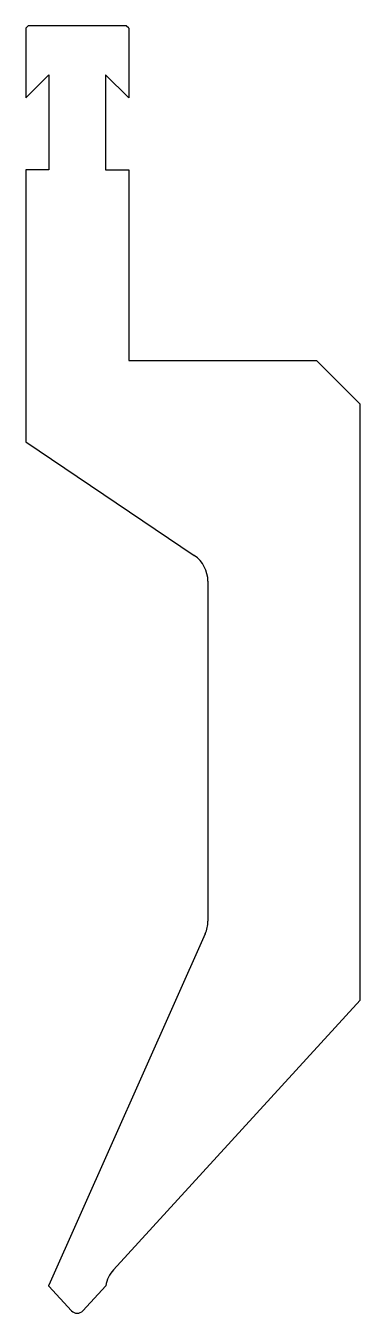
# Model space of a CAD drawing. Header units: metres. Extents: x 81 to 146, y 31 to 281.
import ezdxf

# ---------------------------------------------------------------- set-up
doc = ezdxf.new("R2010")
doc.units = ezdxf.units.M

msp = doc.modelspace()

# ---------------------------------------------------------------- linework, layer by layer
for p, q in [((81.012077, 281.231348), (80.512077, 280.731348)), ((80.512077, 280.731348), (80.512077, 267.231348)), ((100.012077, 281.231348), (81.012077, 281.231348)), ((100.512077, 280.731348), (100.012077, 281.231348)), ((100.512077, 280.731348), (100.512077, 267.231348)), ((80.512077, 267.231348), (85.012077, 271.731348)), ((85.012077, 271.731348), (85.012077, 253.231348)), ((100.512077, 267.231348), (96.012077, 271.731348)), ((96.012077, 271.731348), (96.012077, 253.231348)), ((80.512077, 253.231348), (80.512077, 200.441348)), ((85.012077, 253.231348), (80.512077, 253.231348)), ((96.012077, 253.231348), (100.512077, 253.231348)), ((100.512077, 253.231348), (100.512077, 216.231348)), ((100.512077, 216.231348), (137.012077, 216.231348)), ((145.512077, 207.731348), (137.012077, 216.231348)), ((145.512077, 92.013222), (145.512077, 207.731348)), ((80.512077, 200.441348), (113.267235, 178.347715)), ((115.912077, 173.37349), (115.912077, 107.358007)), ((115.39335, 104.917587), (85.012077, 36.680131)), ((97.565479, 39.688692), (145.512077, 92.013222)), ((85.012077, 36.513264), (85.012077, 36.680131)), ((85.012077, 36.513264), (89.406161, 31.717963)), ((91.617993, 31.717963), (96.062077, 36.567829))]:
    msp.add_line(p, q)
for centre, radius, start, end in [((109.912077, 173.37349), 6, 0, 56), ((109.912077, 107.358007), 6, 336, 0), ((101.989143, 35.635151), 6, 137.5, 171.05731), ((90.512077, 32.731348), 1.5, 222.5, 317.5)]:
    msp.add_arc(centre, radius, start, end)

doc.saveas('drawing.dxf')
